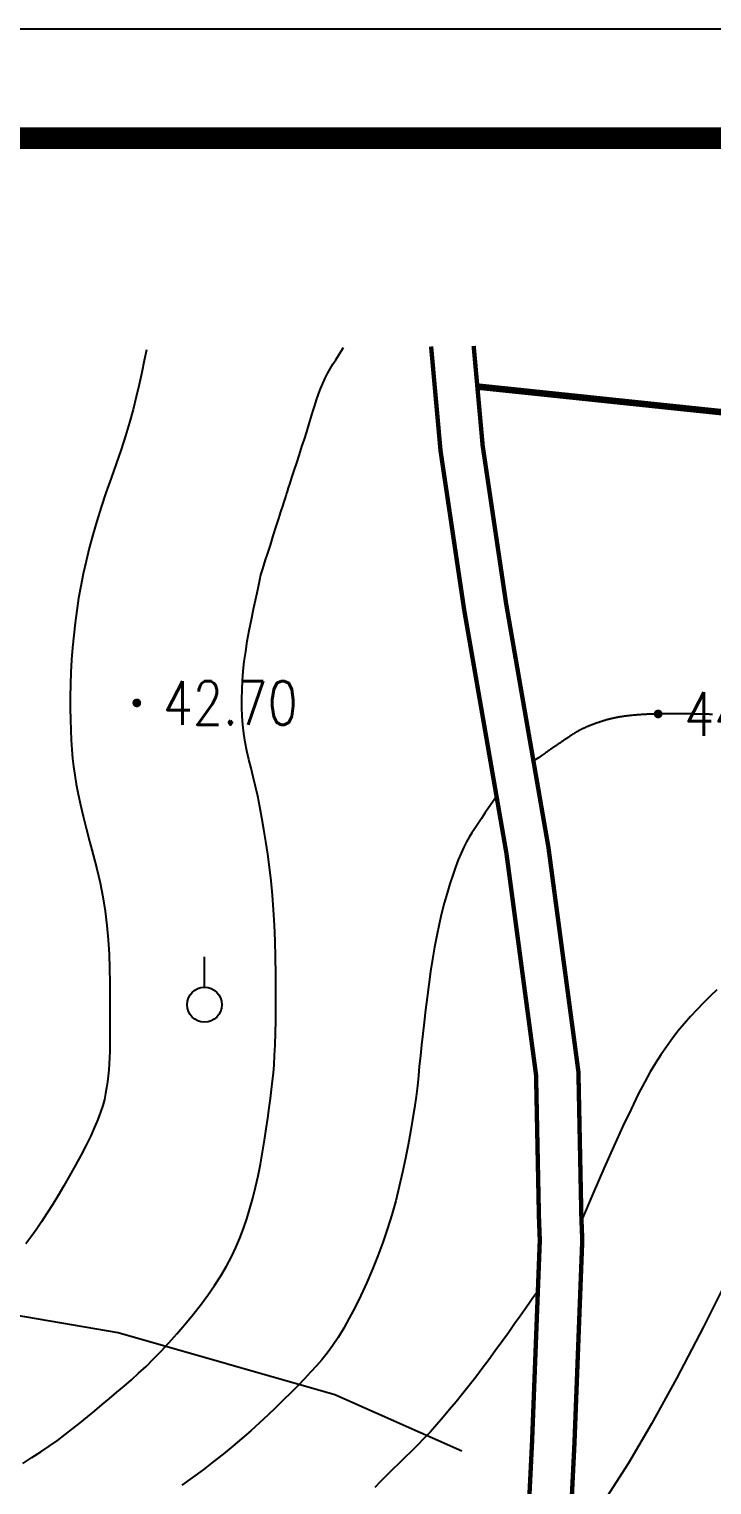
# Model space of a CAD drawing. Extents: x 39624947 to 39626627, y 3418539 to 3418836.
# Drawn here: x 39625097.4 to 39625128.7, y 3418769.5 to 3418836.2 of the extents above; entities that cross this region are included whole.
import ezdxf
from ezdxf.enums import TextEntityAlignment as Align

# ---------------------------------------------------------------- set-up
doc = ezdxf.new("R2010")
doc.units = 0
doc.linetypes.add('X3', pattern=[5, 4, -1])
doc.layers.get('0').update_dxf_attribs({"linetype": 'CONTINUOUS'})
for name, color, linetype in [('DLSS', 4, 'CONTINUOUS'), ('GCD', 7, 'CONTINUOUS'), ('PUB_TITLE', 4, 'CONTINUOUS'), ('PUB_WALL', 9, 'CONTINUOUS')]:
    doc.layers.add(name, color=color, linetype=linetype)
doc.styles.add('HZ', font='rs.shx', dxfattribs={"width": 0.8, "bigfont": 'hztxt.shx'})

# ---------------------------------------------------------------- blocks, each defined once
blk = doc.blocks.new('GC125')
blk.add_line((0, 0.8), (0, 2.2))
blk.add_circle((0, 0), 0.8)
blk = doc.blocks.new('GC200')
at = {"linetype": 'Continuous', "const_width": 0.2, "flags": 128}
blk.add_lwpolyline([(-0.1, 0, 1), (0.1, 0, 1)], format="xyb", close=True, dxfattribs=at)
blk = doc.blocks.new('111133333777777')
at = {"layer": 'PUB_WALL', "color": 252, "ltscale": 0.01}
for points, elevation in [([(39623299.075, 3418813.748), (39623298.964, 3418813.264), (39623298.848, 3418812.708), (39623298.733, 3418812.165), (39623298.601, 3418811.604), (39623298.452, 3418811.025), (39623298.286, 3418810.429), (39623298.102, 3418809.815), (39623297.901, 3418809.183), (39623297.682, 3418808.533), (39623297.447, 3418807.866), (39623297.211, 3418807.197), (39623296.993, 3418806.542), (39623296.793, 3418805.903), (39623296.61, 3418805.278), (39623296.445, 3418804.669), (39623296.298, 3418804.073), (39623296.168, 3418803.493), (39623296.056, 3418802.928), (39623295.958, 3418802.369), (39623295.872, 3418801.808), (39623295.797, 3418801.246), (39623295.733, 3418800.682), (39623295.68, 3418800.116), (39623295.638, 3418799.549), (39623295.608, 3418798.98), (39623295.589, 3418798.409), (39623295.579, 3418797.85), (39623295.577, 3418797.317), (39623295.583, 3418796.809), (39623295.596, 3418796.326), (39623295.617, 3418795.869), (39623295.645, 3418795.437), (39623295.681, 3418795.031), (39623295.724, 3418794.65), (39623295.78, 3418794.265), (39623295.852, 3418793.846), (39623295.941, 3418793.392), (39623296.046, 3418792.905), (39623296.168, 3418792.384), (39623296.306, 3418791.828), (39623296.46, 3418791.238), (39623296.632, 3418790.614), (39623296.8, 3418789.972), (39623296.947, 3418789.327), (39623297.073, 3418788.679), (39623297.176, 3418788.028), (39623297.259, 3418787.375), (39623297.319, 3418786.719), (39623297.358, 3418786.06), (39623297.376, 3418785.398), (39623297.382, 3418784.758), (39623297.386, 3418784.166), (39623297.39, 3418783.62), (39623297.392, 3418783.122), (39623297.392, 3418782.671), (39623297.392, 3418782.267), (39623297.39, 3418781.91), (39623297.387, 3418781.6), (39623297.38, 3418781.316), (39623297.365, 3418781.034), (39623297.345, 3418780.755), (39623297.317, 3418780.479), (39623297.282, 3418780.205), (39623297.241, 3418779.935), (39623297.193, 3418779.667), (39623297.138, 3418779.402), (39623297.066, 3418779.125), (39623296.968, 3418778.818), (39623296.842, 3418778.483), (39623296.691, 3418778.12), (39623296.512, 3418777.728), (39623296.307, 3418777.307), (39623296.074, 3418776.857), (39623295.816, 3418776.379), (39623295.545, 3418775.897), (39623295.279, 3418775.435), (39623295.017, 3418774.993), (39623294.759, 3418774.572), (39623294.505, 3418774.17), (39623294.255, 3418773.789), (39623294.009, 3418773.428), (39623293.767, 3418773.088), (39623293.542, 3418772.778)], 42), ([(39623293.405, 3418762.719), (39623293.822, 3418762.98), (39623294.224, 3418763.242), (39623294.613, 3418763.507), (39623294.987, 3418763.773), (39623295.348, 3418764.041), (39623295.694, 3418764.31), (39623296.033, 3418764.582), (39623296.371, 3418764.856), (39623296.708, 3418765.132), (39623297.043, 3418765.411), (39623297.378, 3418765.691), (39623297.712, 3418765.974), (39623298.045, 3418766.259), (39623298.377, 3418766.546), (39623298.71, 3418766.845), (39623299.049, 3418767.164), (39623299.393, 3418767.505), (39623299.742, 3418767.866), (39623300.096, 3418768.249), (39623300.455, 3418768.652), (39623300.819, 3418769.076), (39623301.188, 3418769.521), (39623301.547, 3418769.975), (39623301.88, 3418770.425), (39623302.188, 3418770.871), (39623302.471, 3418771.313), (39623302.728, 3418771.751), (39623302.96, 3418772.186), (39623303.166, 3418772.617), (39623303.347, 3418773.044), (39623303.51, 3418773.477), (39623303.664, 3418773.927), (39623303.808, 3418774.394), (39623303.942, 3418774.878), (39623304.067, 3418775.379), (39623304.182, 3418775.896), (39623304.288, 3418776.43), (39623304.384, 3418776.981), (39623304.472, 3418777.527), (39623304.552, 3418778.047), (39623304.626, 3418778.54), (39623304.692, 3418779.006), (39623304.75, 3418779.446), (39623304.802, 3418779.86), (39623304.846, 3418780.247), (39623304.884, 3418780.608), (39623304.915, 3418780.982), (39623304.941, 3418781.412), (39623304.962, 3418781.896), (39623304.978, 3418782.435), (39623304.989, 3418783.029), (39623304.995, 3418783.678), (39623304.996, 3418784.381), (39623304.992, 3418785.139), (39623304.98, 3418785.912), (39623304.959, 3418786.661), (39623304.928, 3418787.386), (39623304.888, 3418788.086), (39623304.837, 3418788.762), (39623304.777, 3418789.413), (39623304.707, 3418790.04), (39623304.628, 3418790.643), (39623304.542, 3418791.221), (39623304.453, 3418791.775), (39623304.361, 3418792.305), (39623304.267, 3418792.81), (39623304.169, 3418793.29), (39623304.068, 3418793.746), (39623303.964, 3418794.177), (39623303.858, 3418794.584), (39623303.757, 3418794.979), (39623303.669, 3418795.375), (39623303.596, 3418795.771), (39623303.536, 3418796.168), (39623303.49, 3418796.566), (39623303.459, 3418796.964), (39623303.44, 3418797.363), (39623303.436, 3418797.762), (39623303.445, 3418798.169), (39623303.468, 3418798.588), (39623303.503, 3418799.021), (39623303.551, 3418799.468), (39623303.613, 3418799.928), (39623303.687, 3418800.401), (39623303.775, 3418800.888), (39623303.875, 3418801.387), (39623303.975, 3418801.862), (39623304.062, 3418802.274), (39623304.136, 3418802.622), (39623304.196, 3418802.907), (39623304.243, 3418803.129), (39623304.277, 3418803.287), (39623304.297, 3418803.382), (39623304.303, 3418803.414), (39623304.312, 3418803.442), (39623304.339, 3418803.527), (39623304.384, 3418803.669), (39623304.447, 3418803.867), (39623304.528, 3418804.122), (39623304.627, 3418804.434), (39623304.744, 3418804.803), (39623304.879, 3418805.228), (39623305.014, 3418805.653), (39623305.131, 3418806.021), (39623305.23, 3418806.333), (39623305.311, 3418806.588), (39623305.374, 3418806.787), (39623305.419, 3418806.928), (39623305.446, 3418807.014), (39623305.455, 3418807.042), (39623305.463, 3418807.066), (39623305.486, 3418807.138), (39623305.525, 3418807.258), (39623305.58, 3418807.426), (39623305.65, 3418807.642), (39623305.736, 3418807.906), (39623305.837, 3418808.218), (39623305.954, 3418808.578), (39623306.076, 3418808.955), (39623306.193, 3418809.318), (39623306.304, 3418809.667), (39623306.41, 3418810.001), (39623306.51, 3418810.322), (39623306.605, 3418810.628), (39623306.694, 3418810.92), (39623306.778, 3418811.198), (39623306.862, 3418811.465), (39623306.952, 3418811.724), (39623307.047, 3418811.974), (39623307.149, 3418812.215), (39623307.256, 3418812.449), (39623307.368, 3418812.674), (39623307.487, 3418812.89), (39623307.611, 3418813.099), (39623307.737, 3418813.301), (39623307.862, 3418813.498), (39623307.986, 3418813.692), (39623308.093, 3418813.858)], 43), ([(39623313.521, 3418763.282), (39623307.7, 3418765.864), (39623297.77, 3418768.701), (39623283.594, 3418771.135), (39623267.3, 3418775.09)], 51.487)]:
    blk.add_lwpolyline(points, dxfattribs=dict(at, elevation=elevation))
for points in [[(39623324.998, 3418797.043), (39623324.943, 3418797.045), (39623324.888, 3418797.047), (39623324.833, 3418797.048), (39623324.778, 3418797.05), (39623324.722, 3418797.051), (39623324.666, 3418797.052), (39623324.61, 3418797.054), (39623324.553, 3418797.055), (39623324.496, 3418797.056), (39623324.439, 3418797.058), (39623324.382, 3418797.059), (39623324.324, 3418797.06), (39623324.266, 3418797.061), (39623324.208, 3418797.062), (39623324.149, 3418797.063), (39623324.091, 3418797.064), (39623324.032, 3418797.065), (39623323.972, 3418797.066), (39623323.913, 3418797.066), (39623323.853, 3418797.067), (39623323.793, 3418797.068), (39623323.732, 3418797.069), (39623323.671, 3418797.069), (39623323.61, 3418797.07), (39623323.549, 3418797.07), (39623323.488, 3418797.071), (39623323.426, 3418797.071), (39623323.364, 3418797.071), (39623323.302, 3418797.072), (39623323.24, 3418797.072), (39623323.178, 3418797.072), (39623323.116, 3418797.072), (39623323.054, 3418797.072), (39623322.993, 3418797.072), (39623322.931, 3418797.072), (39623322.87, 3418797.071), (39623322.809, 3418797.071), (39623322.748, 3418797.07), (39623322.689, 3418797.069), (39623322.629, 3418797.068), (39623322.57, 3418797.067), (39623322.512, 3418797.066), (39623322.454, 3418797.065), (39623322.397, 3418797.063), (39623322.34, 3418797.062), (39623322.284, 3418797.06), (39623322.228, 3418797.058), (39623322.173, 3418797.056), (39623322.118, 3418797.054), (39623322.064, 3418797.051), (39623322.011, 3418797.049), (39623321.957, 3418797.046), (39623321.905, 3418797.044), (39623321.853, 3418797.041), (39623321.801, 3418797.038), (39623321.75, 3418797.034), (39623321.7, 3418797.031), (39623321.65, 3418797.028), (39623321.601, 3418797.024), (39623321.552, 3418797.02), (39623321.503, 3418797.016), (39623321.456, 3418797.012), (39623321.408, 3418797.008), (39623321.361, 3418797.004), (39623321.315, 3418796.999), (39623321.269, 3418796.995), (39623321.224, 3418796.99), (39623321.18, 3418796.985), (39623321.135, 3418796.98), (39623321.092, 3418796.975), (39623321.049, 3418796.969), (39623321.006, 3418796.964), (39623320.964, 3418796.958), (39623320.923, 3418796.952), (39623320.882, 3418796.946), (39623320.841, 3418796.94), (39623320.801, 3418796.934), (39623320.762, 3418796.928), (39623320.723, 3418796.921), (39623320.684, 3418796.915), (39623320.647, 3418796.908), (39623320.609, 3418796.901), (39623320.572, 3418796.894), (39623320.536, 3418796.887), (39623320.5, 3418796.879), (39623320.465, 3418796.872), (39623320.431, 3418796.864), (39623320.396, 3418796.856), (39623320.363, 3418796.849), (39623320.33, 3418796.841), (39623320.297, 3418796.832), (39623320.265, 3418796.824), (39623320.233, 3418796.816), (39623320.202, 3418796.807), (39623320.171, 3418796.798), (39623320.141, 3418796.79), (39623320.111, 3418796.781), (39623320.081, 3418796.772), (39623320.052, 3418796.763), (39623320.023, 3418796.754), (39623319.994, 3418796.745), (39623319.965, 3418796.736), (39623319.937, 3418796.727), (39623319.909, 3418796.718), (39623319.881, 3418796.709), (39623319.854, 3418796.7), (39623319.826, 3418796.691), (39623319.799, 3418796.681), (39623319.772, 3418796.672), (39623319.746, 3418796.663), (39623319.719, 3418796.654), (39623319.693, 3418796.645), (39623319.667, 3418796.636), (39623319.641, 3418796.626), (39623319.616, 3418796.617), (39623319.591, 3418796.608), (39623319.565, 3418796.599), (39623319.541, 3418796.59), (39623319.516, 3418796.58), (39623319.492, 3418796.571), (39623319.467, 3418796.562), (39623319.443, 3418796.552), (39623319.42, 3418796.543), (39623319.396, 3418796.534), (39623319.373, 3418796.524), (39623319.35, 3418796.515), (39623319.327, 3418796.506), (39623319.304, 3418796.496), (39623319.282, 3418796.487), (39623319.26, 3418796.478), (39623319.238, 3418796.468), (39623319.216, 3418796.459), (39623319.195, 3418796.449), (39623319.173, 3418796.44), (39623319.152, 3418796.431), (39623319.132, 3418796.421), (39623319.111, 3418796.412), (39623319.091, 3418796.402), (39623319.07, 3418796.393), (39623319.051, 3418796.383), (39623319.031, 3418796.374), (39623319.011, 3418796.364), (39623318.992, 3418796.355), (39623318.973, 3418796.345), (39623318.954, 3418796.335), (39623318.936, 3418796.326), (39623318.918, 3418796.316), (39623318.899, 3418796.307), (39623318.882, 3418796.297), (39623318.864, 3418796.287), (39623318.846, 3418796.278), (39623318.829, 3418796.268), (39623318.812, 3418796.258), (39623318.795, 3418796.249), (39623318.779, 3418796.239), (39623318.763, 3418796.229), (39623318.746, 3418796.22), (39623318.73, 3418796.21), (39623318.714, 3418796.2), (39623318.697, 3418796.189), (39623318.68, 3418796.179), (39623318.663, 3418796.168), (39623318.647, 3418796.157), (39623318.629, 3418796.146), (39623318.612, 3418796.135), (39623318.594, 3418796.124), (39623318.576, 3418796.112), (39623318.558, 3418796.1), (39623318.538, 3418796.087), (39623318.519, 3418796.074), (39623318.499, 3418796.061), (39623318.478, 3418796.047), (39623318.458, 3418796.034), (39623318.436, 3418796.02), (39623318.414, 3418796.005), (39623318.392, 3418795.99), (39623318.369, 3418795.975), (39623318.346, 3418795.96), (39623318.323, 3418795.944), (39623318.299, 3418795.928), (39623318.274, 3418795.911), (39623318.249, 3418795.895), (39623318.224, 3418795.878), (39623318.198, 3418795.86), (39623318.172, 3418795.842), (39623318.145, 3418795.824), (39623318.118, 3418795.806), (39623318.09, 3418795.787), (39623318.062, 3418795.768), (39623318.034, 3418795.749), (39623318.005, 3418795.729), (39623317.975, 3418795.709), (39623317.946, 3418795.689), (39623317.915, 3418795.668), (39623317.884, 3418795.647), (39623317.853, 3418795.626), (39623317.822, 3418795.604), (39623317.79, 3418795.582), (39623317.757, 3418795.56), (39623317.724, 3418795.537), (39623317.691, 3418795.514), (39623317.657, 3418795.491), (39623317.622, 3418795.468), (39623317.588, 3418795.444), (39623317.552, 3418795.419), (39623317.517, 3418795.395), (39623317.48, 3418795.37), (39623317.444, 3418795.345), (39623317.407, 3418795.319), (39623317.369, 3418795.293), (39623317.331, 3418795.267), (39623317.293, 3418795.241), (39623317.252, 3418795.212), (39623317.204, 3418795.179), (39623317.152, 3418795.143), (39623317.093, 3418795.102), (39623317.029, 3418795.057), (39623316.959, 3418795.009), (39623316.883, 3418794.956), (39623316.801, 3418794.899)], [(39623315.108, 3418793.287), (39623314.922, 3418793.019), (39623314.744, 3418792.76), (39623314.575, 3418792.511), (39623314.414, 3418792.272), (39623314.261, 3418792.042), (39623314.117, 3418791.822), (39623313.981, 3418791.612), (39623313.853, 3418791.411), (39623313.73, 3418791.2), (39623313.605, 3418790.958), (39623313.48, 3418790.684), (39623313.353, 3418790.38), (39623313.226, 3418790.045), (39623313.098, 3418789.678), (39623312.97, 3418789.281), (39623312.84, 3418788.852), (39623312.713, 3418788.398), (39623312.593, 3418787.924), (39623312.479, 3418787.431), (39623312.371, 3418786.917), (39623312.27, 3418786.384), (39623312.175, 3418785.83), (39623312.087, 3418785.257), (39623312.005, 3418784.664), (39623311.929, 3418784.071), (39623311.857, 3418783.497), (39623311.79, 3418782.944), (39623311.728, 3418782.41), (39623311.67, 3418781.896), (39623311.618, 3418781.402), (39623311.57, 3418780.927), (39623311.526, 3418780.473), (39623311.479, 3418780.014), (39623311.42, 3418779.53), (39623311.348, 3418779.018), (39623311.264, 3418778.479), (39623311.167, 3418777.914), (39623311.058, 3418777.322), (39623310.936, 3418776.704), (39623310.802, 3418776.058), (39623310.654, 3418775.403), (39623310.489, 3418774.754), (39623310.308, 3418774.112), (39623310.111, 3418773.477), (39623309.898, 3418772.848), (39623309.668, 3418772.226), (39623309.422, 3418771.611), (39623309.159, 3418771.003), (39623308.891, 3418770.419), (39623308.625, 3418769.875), (39623308.363, 3418769.372), (39623308.105, 3418768.91), (39623307.85, 3418768.489), (39623307.599, 3418768.108), (39623307.351, 3418767.769), (39623307.106, 3418767.47), (39623306.855, 3418767.187), (39623306.587, 3418766.893), (39623306.303, 3418766.59), (39623306.002, 3418766.278), (39623305.684, 3418765.955), (39623305.35, 3418765.623), (39623304.999, 3418765.28), (39623304.631, 3418764.928), (39623304.249, 3418764.571), (39623303.852, 3418764.214), (39623303.442, 3418763.857), (39623303.018, 3418763.5), (39623302.58, 3418763.143), (39623302.128, 3418762.786), (39623301.663, 3418762.429), (39623301.184, 3418762.073), (39623300.691, 3418761.711)], [(39623325.209, 3418784.415), (39623324.894, 3418784.124), (39623324.585, 3418783.823), (39623324.283, 3418783.512), (39623323.988, 3418783.192), (39623323.701, 3418782.861), (39623323.422, 3418782.52), (39623323.152, 3418782.168), (39623322.889, 3418781.807), (39623322.635, 3418781.435), (39623322.389, 3418781.053), (39623322.151, 3418780.661), (39623321.897, 3418780.207), (39623321.604, 3418779.64), (39623321.27, 3418778.959), (39623320.896, 3418778.165), (39623320.483, 3418777.257), (39623320.029, 3418776.236), (39623319.535, 3418775.101), (39623319.002, 3418773.854)], [(39623327.291, 3418774.518), (39623325.898, 3418771.609), (39623324.588, 3418768.974), (39623323.36, 3418766.615), (39623322.213, 3418764.53), (39623321.149, 3418762.72), (39623320.166, 3418761.185), (39623319.266, 3418759.924), (39623318.447, 3418758.938)], [(39623317.002, 3418770.622), (39623316.949, 3418770.546), (39623316.862, 3418770.423), (39623316.743, 3418770.253), (39623316.591, 3418770.037), (39623316.405, 3418769.775), (39623316.187, 3418769.466), (39623315.936, 3418769.11), (39623315.652, 3418768.708), (39623315.351, 3418768.286), (39623315.051, 3418767.872), (39623314.751, 3418767.465), (39623314.451, 3418767.065), (39623314.152, 3418766.673), (39623313.853, 3418766.288), (39623313.555, 3418765.911), (39623313.257, 3418765.541), (39623312.959, 3418765.18), (39623312.663, 3418764.832), (39623312.368, 3418764.494), (39623312.075, 3418764.169), (39623311.783, 3418763.855), (39623311.492, 3418763.553), (39623311.202, 3418763.262), (39623310.913, 3418762.983), (39623310.628, 3418762.71), (39623310.347, 3418762.437), (39623310.07, 3418762.163), (39623309.798, 3418761.89), (39623309.53, 3418761.617)]]:
    blk.add_lwpolyline(points, dxfattribs=at)
ref = blk.add_blockref('GC200', (39623298.625, 3418797.573, 42.7), dxfattribs=at)
ref.add_attrib('height', '42.70', dxfattribs={"layer": 'GCD', "linetype": 'Continuous', "height": 2, "style": 'HZ', "width": 0.8}).set_placement((39623299.825, 3418797.573, 42.7), align=Align.MIDDLE_LEFT)
ref = blk.add_blockref('GC200', (39623322.512, 3418797.066, 44), dxfattribs=at)
ref.add_attrib('height', '44.00', dxfattribs={"layer": 'GCD', "linetype": 'Continuous', "height": 2, "style": 'HZ', "width": 0.8}).set_placement((39623323.712, 3418797.066, 44), align=Align.MIDDLE_LEFT)
blk.add_blockref('GC125', (39623301.727, 3418783.739, 51.487), dxfattribs=at)

msp = doc.modelspace()

# ---------------------------------------------------------------- linework, layer by layer
at = {"layer": 'DLSS', "linetype": 'Continuous', "const_width": 0.2, "elevation": 51.487, "flags": 128}
for points in [[(39625127.35, 3418724.987), (39625125.622, 3418726.484), (39625124.665, 3418727.335), (39625123.894, 3418728.542), (39625122.046, 3418733.023), (39625121.154, 3418741.44), (39625120.613, 3418749.427), (39625119.925, 3418761.158), (39625120.435, 3418771.5), (39625120.789, 3418780.712), (39625120.749, 3418781.763), (39625120.617, 3418788.292), (39625119.26, 3418798.448), (39625117.325, 3418809.599), (39625116.24, 3418816.904), (39625115.808, 3418821.683)], [(39625129.223, 3418726.368), (39625128.815, 3418726.368), (39625127.279, 3418727.561), (39625125.548, 3418729.629), (39625123.949, 3418733.505), (39625123.09, 3418741.608), (39625122.553, 3418749.55), (39625121.871, 3418761.167), (39625122.376, 3418771.404), (39625122.734, 3418780.71), (39625122.692, 3418781.819), (39625122.558, 3418788.441), (39625121.181, 3418798.743), (39625119.244, 3418809.907), (39625118.171, 3418817.134), (39625117.758, 3418821.707)]]:
    msp.add_lwpolyline(points, dxfattribs=at)
at = {"layer": 'DLSS', "linetype": 'X3', "const_width": 0.3, "elevation": 53.092, "flags": 128}
msp.add_lwpolyline([(39625150.573, 3418580.132), (39625161.225, 3418582.095), (39625167.478, 3418585.136), (39625173.36, 3418589.902), (39625177.101, 3418594.612), (39625185.507, 3418608.2), (39625189.16, 3418618.92), (39625191.529, 3418626.061), (39625194.636, 3418640.624), (39625195.319, 3418645.811), (39625195.529, 3418649.206), (39625195.903, 3418658.992), (39625196.461, 3418663.606), (39625198.311, 3418678.92), (39625199.737, 3418684.684), (39625201.346, 3418689.215), (39625202.67, 3418696.817), (39625203.333, 3418704.855), (39625203.017, 3418710.462), (39625203.206, 3418718.632), (39625203.028, 3418722.319), (39625201.105, 3418729.485), (39625198.236, 3418732.364), (39625196.787, 3418734.519), (39625195.358, 3418742.266), (39625194.753, 3418743.998), (39625192.096, 3418747.552), (39625182.04, 3418760.138), (39625177.042, 3418768.126), (39625171.327, 3418775.982), (39625164.327, 3418782.361), (39625156.688, 3418790.862), (39625150.917, 3418792.791), (39625145.962, 3418795.079), (39625142.839, 3418796.968), (39625139.849, 3418800.309), (39625131.004, 3418817.744), (39625129.184, 3418818.665), (39625117.926, 3418819.847)], dxfattribs=at)
at = {"layer": 'PUB_TITLE'}
msp.add_lwpolyline([(39624946.862, 3418539.229), (39625366.862, 3418539.229), (39625366.862, 3418836.229), (39624946.862, 3418836.229)], close=True, dxfattribs=at)
at = {"layer": 'PUB_TITLE', "const_width": 1}
msp.add_lwpolyline([(39624951.862, 3418544.229), (39625361.862, 3418544.229), (39625361.862, 3418831.229), (39624951.862, 3418831.229)], close=True, dxfattribs=at)

# ---------------------------------------------------------------- block references
at = {"linetype": 'Continuous'}
msp.add_blockref('111133333777777', (1803.698, 7.776), dxfattribs=at)

doc.saveas('drawing.dxf')
